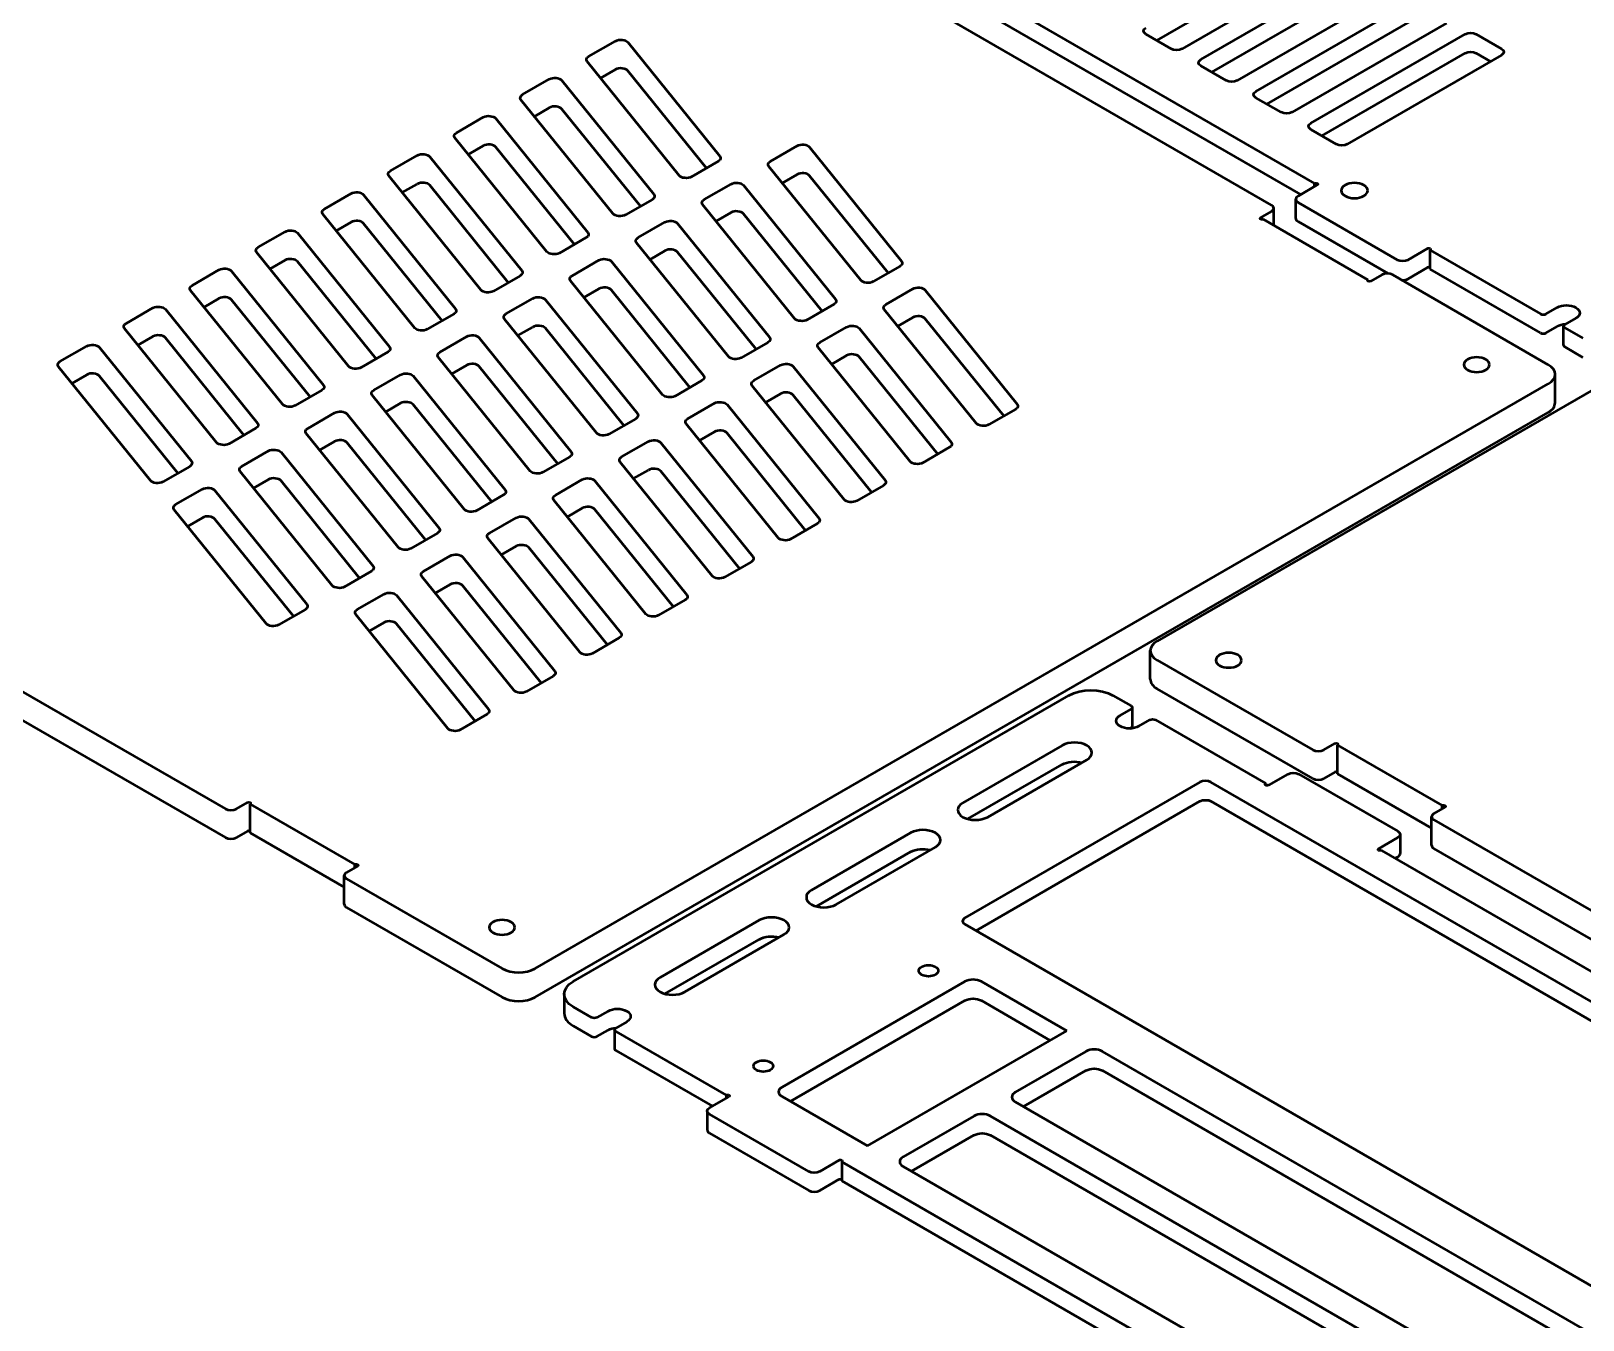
# Model space of a CAD drawing. Header units: millimetres. Extents: x 0 to 420, y 0 to 297.
# Drawn here: x 87.3 to 186.9, y 102.4 to 185.1 of the extents above; entities that cross this region are included whole.
import ezdxf

# ---------------------------------------------------------------- set-up
doc = ezdxf.new("R2010")
doc.units = ezdxf.units.MM
doc.header["$LTSCALE"] = 0.75
doc.layers.add('Visible', color=7, linetype='Continuous', lineweight=50)

msp = doc.modelspace()

# ---------------------------------------------------------------- linework, layer by layer
at = {"layer": 'Visible', "extrusion": (0.707107, -0.408248, 0.57735)}
for p, q in [((134.66944, 195.561004, -33.104697), (169.671225, 175.352713, -4.525859)), ((168.787342, 174.638279, -6.113572), (134.66944, 194.336259, -33.970722)), ((166.91351, 173.96467, -2.562868), (132.265278, 193.968836, -30.853031)), ((159.540121, 184.53045, -20.103215), (168.732509, 189.837678, -27.608768)), ((171.065961, 189.715204, -24.837487), (161.166466, 183.999727, -16.754583)), ((162.368548, 183.305705, -15.773088), (172.268043, 189.021181, -23.855992)), ((163.075654, 182.489209, -17.216463), (172.268043, 187.796437, -24.722017)), ((174.601495, 187.673962, -21.950736), (164.702, 181.958486, -13.867832)), ((165.904082, 181.264464, -12.886336), (175.803577, 186.97994, -20.96924)), ((166.611188, 180.447967, -14.329712), (175.803577, 185.755195, -21.835266)), ((178.137029, 185.632721, -19.063984), (168.237534, 179.917245, -10.981081)), ((123.06052, 183.502318, -16.051139), (124.782906, 184.496738, -17.457462)), ((125.589613, 184.414613, -17.34132), (131.4969, 177.100615, -6.997764)), ((160.459359, 183.999727, -16.754583), (158.833014, 184.938699, -18.082489)), ((169.439616, 179.223222, -9.999585), (179.33911, 184.938699, -18.082489)), ((180.046217, 184.938699, -18.082489), (181.672563, 183.999727, -16.754583)), ((224.619762, 183.51402, -16.067689), (159.565938, 145.955177, 37.048535)), ((170.146722, 178.406726, -11.442961), (179.33911, 183.713954, -18.948514)), ((181.672563, 183.591479, -16.177233), (171.773068, 177.876003, -8.094329)), ((180.046217, 183.713954, -18.948514), (180.965456, 183.183231, -18.197959)), ((128.868206, 175.862196, -5.246375), (122.960919, 183.176194, -15.589931)), ((123.824876, 182.106502, -17.974272), (124.782906, 182.65962, -18.7565)), ((130.632943, 176.33319, -9.809576), (125.589613, 182.577496, -18.640358)), ((163.994893, 181.958486, -13.867832), (162.368548, 182.897457, -15.195738)), ((118.817879, 181.052828, -12.587038), (120.540265, 182.047248, -13.99336)), ((121.346973, 181.965123, -13.877218), (127.254259, 174.651125, -3.533663)), ((124.625565, 173.412706, -1.782274), (118.718278, 180.726704, -12.12583)), ((167.530427, 179.917245, -10.981081), (165.904082, 180.856216, -12.308986)), ((114.575238, 178.603338, -9.122936), (116.297625, 179.597758, -10.529259)), ((117.104332, 179.515634, -10.413117), (123.011619, 172.201635, -0.069561)), ((119.582235, 179.657012, -14.51017), (120.540265, 180.210131, -15.292399)), ((126.390302, 173.8837, -6.345474), (121.346973, 180.128006, -15.176257)), ((171.065961, 177.876003, -8.094329), (169.439616, 178.814974, -9.422235)), ((120.382924, 170.963216, 1.681828), (114.475638, 178.277215, -8.661728)), ((115.339595, 177.207522, -11.046069), (116.297625, 177.760641, -11.828297)), ((122.147662, 171.43421, -2.881373), (117.104332, 177.678516, -11.712155)), ((134.726014, 176.767241, -6.526303), (136.4484, 177.761662, -7.932626)), ((137.255108, 177.679537, -7.816484), (143.162394, 170.365538, 2.527072)), ((110.332598, 176.153848, -5.658835), (112.054984, 177.148269, -7.065157)), ((112.861691, 177.066144, -6.949015), (118.768978, 169.752145, 3.394541)), ((131.397299, 176.774491, -6.536556), (129.674913, 175.780071, -5.130233)), ((140.5337, 169.127119, 4.278461), (134.626413, 176.441118, -6.065095)), ((116.140284, 168.513726, 5.14593), (110.232997, 175.827725, -5.197626)), ((135.49037, 175.371425, -8.449436), (136.4484, 175.924544, -9.231664)), ((142.298437, 169.598113, -0.28474), (137.255108, 175.84242, -9.115522)), ((106.089957, 173.704359, -2.194733), (107.812343, 174.698779, -3.601056)), ((108.619051, 174.616654, -3.484914), (114.526337, 167.302656, 6.858642)), ((111.096954, 174.758032, -7.581967), (112.054984, 175.311151, -8.364195)), ((117.905021, 168.98472, 0.582729), (112.861691, 175.229026, -8.248053)), ((130.483373, 174.317752, -3.062202), (132.20576, 175.312172, -4.468524)), ((133.012467, 175.230047, -4.352382), (138.919753, 167.916049, 5.991173)), ((169.848029, 175.250667, -4.381543), (168.610579, 174.536225, -3.371169)), ((169.671225, 175.148589, -4.670196), (169.671225, 175.352713, -4.525859)), ((127.154659, 174.325001, -3.072454), (125.432272, 173.330581, -1.666132)), ((136.291059, 166.67763, 7.742562), (130.383773, 173.991628, -2.600993)), ((131.24773, 172.921936, -4.985334), (132.20576, 173.475055, -5.767562)), ((138.055796, 167.148624, 3.179362), (133.012467, 173.39293, -5.651421)), ((166.206403, 173.148173, -1.408168), (166.91351, 173.556421, -1.985518)), ((167.059957, 172.655374, -3.055668), (167.059957, 173.760545, -2.274193)), ((168.464133, 173.107356, -3.94852), (168.464133, 174.332101, -3.082494)), ((168.610579, 174.127976, -2.793819), (174.97454, 170.453742, 2.402333)), ((111.897643, 166.064237, 8.610031), (105.990356, 173.378235, -1.733525)), ((106.854313, 172.308543, -4.117865), (107.812343, 172.861662, -4.900094)), ((113.66238, 166.535231, 4.046831), (108.619051, 172.779537, -4.783952)), ((126.240732, 171.868262, 0.4019), (127.963119, 172.862682, -1.004423)), ((128.769826, 172.780557, -0.888281), (134.677113, 165.466559, 9.455275)), ((173.100694, 169.167752, 4.220997), (166.38318, 173.046111, -1.26383)), ((168.610579, 172.903232, -3.659844), (174.408872, 169.555585, 1.074442)), ((101.847316, 171.254869, 1.269369), (103.569703, 172.249289, -0.136954)), ((104.37641, 172.167164, -0.020812), (110.283697, 164.853166, 10.322744)), ((122.912018, 171.875512, 0.391647), (121.189632, 170.881091, 1.79797)), ((132.048419, 164.22814, 11.206664), (126.141132, 171.542138, 0.863108)), ((107.655002, 163.614747, 12.074133), (101.747716, 170.928745, 1.730577)), ((102.611673, 169.859053, -0.653764), (103.569703, 170.412172, -1.435992)), ((121.998092, 169.418772, 3.866001), (123.720478, 170.413192, 2.459679)), ((127.005089, 170.472446, -1.521233), (127.963119, 171.025565, -2.303461)), ((133.813156, 164.699134, 6.643463), (128.769826, 170.94344, -2.187319)), ((175.681647, 170.453742, 2.402333), (176.919097, 171.168184, 1.39196)), ((177.095847, 171.066106, 1.536319), (184.184592, 166.973417, 7.324256)), ((177.095847, 169.841361, 0.670294), (177.095847, 171.066106, 1.536319)), ((97.604676, 168.805379, 4.73347), (99.327062, 169.799799, 3.327148)), ((100.133769, 169.717675, 3.44329), (106.041056, 162.403676, 13.786845)), ((109.41974, 164.085741, 7.510932), (104.37641, 170.330047, -1.31985)), ((118.669377, 169.426022, 3.855749), (116.946991, 168.431602, 5.262072)), ((124.527185, 170.331068, 2.575821), (130.434472, 163.017069, 12.919377)), ((143.062794, 170.039415, 2.98828), (141.340407, 169.044995, 4.394603)), ((173.984578, 169.473938, 3.787985), (173.277471, 169.06569, 4.365335)), ((184.679568, 163.707431, 11.943057), (174.691684, 169.473938, 3.787985)), ((175.681647, 169.228997, 1.536308), (176.919097, 169.943439, 0.525934)), ((184.184592, 165.748672, 6.45823), (177.095847, 169.841361, 0.670294)), ((103.412362, 161.165257, 15.538234), (97.505075, 168.479256, 5.194679)), ((127.805778, 161.77865, 14.670766), (121.898491, 169.092649, 4.32721)), ((122.762448, 168.022956, 1.942869), (123.720478, 168.576075, 1.160641)), ((129.570515, 162.249644, 10.107565), (124.527185, 168.49395, 1.276783)), ((142.148867, 167.582675, 6.462634), (143.871254, 168.577096, 5.056312)), ((144.677961, 168.494971, 5.172454), (150.585248, 161.180972, 15.516009)), ((173.100694, 169.06569, 4.148829), (173.100694, 169.167752, 4.220997)), ((98.369032, 167.409563, 2.810338), (99.327062, 167.962682, 2.02811)), ((105.177099, 161.636251, 10.975034), (100.133769, 167.880557, 2.144251)), ((117.755451, 166.969282, 7.330103), (119.477837, 167.963703, 5.92378)), ((120.284545, 167.881578, 6.039922), (126.191831, 160.567579, 16.383478)), ((138.820153, 167.589925, 6.452382), (137.097766, 166.595505, 7.858704)), ((93.362035, 166.355889, 8.197572), (95.084421, 167.35031, 6.791249)), ((95.891129, 167.268185, 6.907391), (101.798415, 159.954186, 17.250947)), ((114.426737, 166.976532, 7.319851), (112.70435, 165.982112, 8.726173)), ((123.563137, 159.32916, 18.134867), (117.655851, 166.643159, 7.791311)), ((147.956553, 159.942553, 17.267398), (142.049267, 167.256552, 6.923843)), ((142.913224, 166.18686, 4.539502), (143.871254, 166.739978, 3.757274)), ((149.721291, 160.413548, 12.704198), (144.677961, 166.657854, 3.873416)), ((184.538146, 166.973417, 7.324256), (185.245266, 167.381673, 6.746894)), ((186.447348, 166.687651, 7.72839), (185.740227, 166.279395, 8.305751)), ((99.169721, 158.715767, 19.002336), (93.262434, 166.029766, 8.65878)), ((94.126391, 164.960073, 6.274439), (95.084421, 165.513192, 5.492211)), ((100.934458, 159.186761, 14.439135), (95.891129, 165.431068, 5.608353)), ((113.51281, 164.519793, 10.794205), (115.235197, 165.514213, 9.387882)), ((116.041904, 165.432088, 9.504024), (121.949191, 158.11809, 19.84758)), ((118.519807, 165.573466, 5.406971), (119.477837, 166.126585, 4.624742)), ((125.327874, 159.800155, 13.571667), (120.284545, 166.044461, 4.740884)), ((137.906227, 165.133186, 9.926736), (139.628613, 166.127606, 8.520413)), ((140.43532, 166.045481, 8.636555), (146.342607, 158.731483, 18.980111)), ((184.538146, 165.748672, 6.45823), (185.245266, 166.156929, 5.880869)), ((185.667004, 164.952588, 7.584063), (185.667004, 166.177333, 8.450089)), ((185.740227, 166.075271, 8.594426), (186.906953, 165.401661, 9.547054)), ((89.119394, 163.9064, 11.661673), (90.841781, 164.90082, 10.255351)), ((91.648488, 164.818695, 10.371493), (97.555774, 157.504697, 20.715049)), ((110.184096, 164.527042, 10.783952), (108.46171, 163.532622, 12.190275)), ((134.577512, 165.140435, 9.916483), (132.855126, 164.146015, 11.322806)), ((143.713913, 157.493064, 20.7315), (137.806626, 164.807062, 10.387944)), ((185.740227, 164.850526, 7.728401), (186.906953, 164.176916, 8.681029)), ((94.92708, 156.266278, 22.466438), (89.019794, 163.580276, 12.122882)), ((119.320496, 156.879671, 21.598969), (113.41321, 164.193669, 11.255413)), ((114.277167, 163.123977, 8.871072), (115.235197, 163.677096, 8.088844)), ((121.085234, 157.350665, 17.035768), (116.041904, 163.594971, 8.204986)), ((133.663586, 162.683696, 13.390838), (135.385972, 163.678116, 11.984515)), ((136.19268, 163.595991, 12.100657), (142.099966, 156.281993, 22.444213)), ((138.670583, 163.73737, 8.003603), (139.628613, 164.290489, 7.221375)), ((145.47865, 157.964058, 16.168299), (140.43532, 164.208364, 7.337517)), ((89.883751, 162.510584, 9.738541), (90.841781, 163.063703, 8.956313)), ((96.691818, 156.737272, 17.903237), (91.648488, 162.981578, 9.072455)), ((109.27017, 162.070303, 14.258306), (110.992556, 163.064723, 12.851984)), ((111.799263, 162.982598, 12.968126), (117.70655, 155.6686, 23.311681)), ((119.625744, 124.923844, 66.791333), (184.679568, 162.482686, 13.675108)), ((130.334872, 162.690946, 13.380585), (128.612485, 161.696525, 14.786908)), ((185.118908, 161.257941, 11.510045), (185.118908, 163.095059, 12.809083)), ((105.941455, 162.077553, 14.248054), (104.219069, 161.083132, 15.654376)), ((115.077856, 154.430181, 25.06307), (109.170569, 161.744179, 14.719515)), ((139.471272, 155.043574, 24.195602), (133.563985, 162.357572, 13.852046)), ((134.427942, 161.28788, 11.467705), (135.385972, 161.840999, 10.685477)), ((141.236009, 155.514568, 19.632401), (136.19268, 161.758874, 10.801619)), ((105.027529, 159.620813, 17.722408), (106.749915, 160.615233, 16.316085)), ((107.556623, 160.533109, 16.432227), (113.463909, 153.21911, 26.775783)), ((110.034526, 160.674487, 12.335174), (110.992556, 161.227606, 11.552946)), ((116.842593, 154.901175, 20.49987), (111.799263, 161.145481, 11.669088)), ((119.625744, 123.086726, 65.492295), (184.679568, 160.645569, 12.37607)), ((129.420945, 160.234206, 16.854939), (131.143332, 161.228626, 15.448617)), ((131.950039, 161.146502, 15.564758), (137.857325, 153.832503, 25.908314)), ((150.485647, 160.854849, 15.977218), (148.763261, 159.860429, 17.38354)), ((101.698815, 159.628063, 17.712155), (99.976428, 158.633643, 19.118478)), ((126.092231, 160.241456, 16.844687), (124.369844, 159.247036, 18.251009)), ((135.228631, 152.594084, 27.659703), (129.321345, 159.908083, 17.316147)), ((110.835215, 151.980691, 28.527172), (104.927928, 159.29469, 18.183616)), ((105.791885, 158.224997, 15.799275), (106.749915, 158.778116, 15.017047)), ((112.599952, 152.451685, 23.963971), (107.556623, 158.695991, 15.133189)), ((125.178304, 157.784716, 20.319041), (126.900691, 158.779137, 18.912718)), ((127.707398, 158.697012, 19.02886), (133.614685, 151.383014, 29.372416)), ((130.185302, 158.83839, 14.931807), (131.143332, 159.391509, 14.149578)), ((136.993369, 153.065078, 23.096503), (131.950039, 159.309384, 14.26572)), ((100.784888, 157.171323, 21.18651), (102.507275, 158.165744, 19.780187)), ((103.313982, 158.083619, 19.896329), (109.221269, 150.76962, 30.239885)), ((121.84959, 157.791966, 20.308788), (120.127204, 156.797546, 21.715111)), ((130.985991, 150.144594, 31.123805), (125.078704, 157.458593, 20.780249)), ((146.243006, 158.405359, 19.441319), (144.52062, 157.410939, 20.847642)), ((97.456174, 157.178573, 21.176257), (95.733788, 156.184153, 22.58258)), ((106.592574, 149.531201, 31.991274), (100.685288, 156.8452, 21.647718)), ((125.942661, 156.388901, 18.395908), (126.900691, 156.942019, 17.61368)), ((132.750728, 150.615589, 26.560604), (127.707398, 156.859895, 17.729822)), ((96.542248, 154.721834, 24.650611), (98.264634, 155.716254, 23.244289)), ((99.071341, 155.634129, 23.36043), (104.978628, 148.320131, 33.703986)), ((101.549245, 155.775507, 19.263377), (102.507275, 156.328626, 18.481149)), ((108.357312, 150.002196, 27.428073), (103.313982, 156.246502, 18.597291)), ((120.935664, 155.335227, 23.783142), (122.65805, 156.329647, 22.37682)), ((123.464758, 156.247522, 22.492962), (129.372044, 148.933524, 32.836518)), ((142.000366, 155.955869, 22.905421), (140.277979, 154.961449, 24.311744)), ((65.090133, 155.185248, 23.995244), (99.738366, 135.181082, 52.285407)), ((117.606949, 155.342476, 23.77289), (115.884563, 154.348056, 25.179212)), ((126.74335, 147.695105, 34.587907), (120.836063, 155.009103, 24.244351)), ((121.70002, 153.939411, 21.86001), (122.65805, 154.49253, 21.077782)), ((102.349934, 147.081712, 35.455375), (96.442647, 154.39571, 25.111819)), ((97.306604, 153.326018, 22.727479), (98.264634, 153.879137, 21.94525)), ((104.114671, 147.552706, 30.892175), (99.071341, 153.797012, 22.061392)), ((116.693023, 152.885737, 27.247244), (118.41541, 153.880157, 25.840921)), ((119.222117, 153.798032, 25.957063), (125.129403, 146.484034, 36.300619)), ((128.508087, 148.166099, 30.024706), (123.464758, 154.410405, 21.193924)), ((137.757725, 153.50638, 26.369523), (136.035339, 152.511959, 27.775845)), ((65.090133, 153.348131, 22.696206), (99.738366, 133.343965, 50.986369)), ((113.364309, 152.892987, 27.236991), (111.641922, 151.898566, 28.643314)), ((122.500709, 145.245615, 38.052008), (116.593423, 152.559613, 27.708452)), ((117.45738, 151.489921, 25.324111), (118.41541, 152.04304, 24.541883)), ((124.265446, 145.716609, 33.488808), (119.222117, 151.960915, 24.658025)), ((112.450382, 150.436247, 30.711346), (114.172769, 151.430668, 29.305023)), ((114.979476, 151.348543, 29.421165), (120.886763, 144.034544, 39.764721)), ((133.515084, 151.05689, 29.833624), (131.792698, 150.06247, 31.239947)), ((109.121668, 150.443497, 30.701093), (107.399282, 149.449077, 32.107416)), ((118.258069, 142.796125, 41.51611), (112.350782, 150.110124, 31.172554)), ((113.214739, 149.040431, 28.788213), (114.172769, 149.59355, 28.005985)), ((120.022806, 143.267119, 36.952909), (114.979476, 149.511425, 28.122127)), ((108.207742, 147.986758, 34.175447), (109.930128, 148.981178, 32.769125)), ((110.736835, 148.899053, 32.885267), (116.644122, 141.585055, 43.228822)), ((129.272444, 148.6074, 33.297726), (127.550057, 147.61298, 34.704048)), ((104.879027, 147.994007, 34.165195), (103.156641, 146.999587, 35.571517)), ((114.015428, 140.346636, 44.980211), (108.108141, 147.660634, 34.636656)), ((108.972098, 146.590942, 32.252315), (109.930128, 147.14406, 31.470087)), ((115.780165, 140.81763, 40.417011), (110.736835, 147.061936, 31.586228)), ((125.029803, 146.15791, 36.761827), (123.307416, 145.16349, 38.16815)), ((159.126598, 143.505688, 36.615523), (159.126598, 145.342805, 37.914561)), ((159.565938, 144.730432, 38.780586), (169.553821, 138.963925, 46.935659)), ((120.787162, 143.708421, 40.225929), (119.064776, 142.714, 41.632252)), ((169.553821, 137.126808, 45.636621), (159.565938, 142.893315, 37.481548)), ((122.08078, 124.095894, 67.962231), (153.900586, 142.467067, 41.981468)), ((156.729013, 142.467067, 41.981468), (157.895739, 141.793458, 42.934096)), ((157.188632, 141.181085, 43.800122), (157.895739, 141.589333, 43.222771)), ((157.968962, 141.691395, 43.078434), (157.968962, 140.466651, 42.212408)), ((116.544522, 141.258931, 43.690031), (114.822135, 140.264511, 45.096353)), ((158.390713, 140.487063, 44.781617), (159.097821, 140.895311, 44.204267)), ((159.451374, 140.895311, 44.204267), (166.540119, 136.802622, 49.992203)), ((157.861994, 140.345106, 42.384299), (157.895739, 140.364588, 42.356746)), ((153.458643, 139.252112, 46.528102), (147.094682, 135.577877, 51.724254)), ((170.260928, 138.963925, 46.935659), (170.968035, 139.372174, 46.358309)), ((171.144811, 139.270112, 46.502646), (177.862326, 135.391753, 51.987474)), ((171.144811, 137.432994, 45.203608), (171.144811, 139.270112, 46.502646)), ((147.405343, 134.532492, 50.604576), (153.458643, 138.027367, 45.662077)), ((148.685673, 134.659318, 53.023292), (155.049634, 138.333553, 47.82714)), ((170.968035, 137.535056, 45.05927), (170.260928, 137.126808, 45.636621)), ((162.316924, 136.891416, 49.86663), (147.220194, 128.175315, 62.193058)), ((218.531913, 104.843925, 95.188626), (163.02403, 136.891416, 49.86663)), ((166.540119, 136.802622, 49.992203), (166.540119, 136.700545, 49.920024)), ((167.954333, 137.414995, 49.126178), (166.716883, 136.700553, 50.136551)), ((168.66144, 137.414995, 49.126178), (175.025401, 133.74076, 54.32233)), ((177.185549, 133.945373, 50.13585), (171.144811, 137.432994, 45.203608)), ((100.445472, 135.181082, 52.285407), (101.152579, 135.58933, 51.708057)), ((147.927301, 127.358818, 60.749682), (162.316924, 135.666671, 49.000604)), ((163.02403, 135.666671, 49.000604), (217.824806, 104.027428, 93.74525)), ((101.329356, 135.487268, 51.852395), (108.04687, 131.608909, 57.337222)), ((101.329356, 133.650151, 50.553357), (101.329356, 135.487268, 51.852395)), ((177.185549, 132.840201, 51.698799), (177.185549, 134.677318, 52.997837)), ((178.039102, 135.289691, 52.131811), (177.331996, 134.881442, 52.709162)), ((177.862326, 135.187629, 51.843136), (177.862326, 135.391753, 51.987474)), ((101.152579, 133.752213, 50.409019), (100.445472, 133.343965, 50.986369)), ((107.370094, 130.162529, 55.485598), (101.329356, 133.650151, 50.553357)), ((143.735925, 133.638698, 54.466668), (137.371964, 129.964463, 59.662821)), ((175.171847, 133.536636, 54.611005), (175.171847, 132.311891, 53.74498)), ((177.331996, 134.473194, 53.286512), (211.980228, 114.469028, 81.576675)), ((138.962954, 129.045904, 60.961859), (145.326915, 132.720139, 55.765706)), ((175.025401, 133.332512, 54.89968), (173.787951, 132.61807, 55.910054)), ((211.980228, 112.631911, 80.277637), (177.331996, 132.636077, 51.987474)), ((108.04687, 131.404785, 57.192885), (108.04687, 131.608909, 57.337222)), ((137.682624, 128.919078, 58.543142), (143.735925, 132.413953, 53.600643)), ((173.964741, 132.516015, 56.054381), (208.966526, 112.307725, 84.633219)), ((174.848624, 132.005705, 54.177993), (175.025401, 132.107767, 54.033655)), ((107.370094, 129.057358, 57.048547), (107.370094, 130.894475, 58.347585)), ((108.223647, 131.506847, 57.48156), (107.51654, 131.098599, 58.05891)), ((107.51654, 130.690351, 58.63626), (117.504424, 124.923844, 66.791333)), ((107.51654, 128.853233, 57.337222), (117.504424, 123.086726, 65.492295)), ((134.013207, 128.025284, 62.405234), (127.649246, 124.351049, 67.601387)), ((147.220194, 127.767067, 62.770408), (202.728076, 95.719576, 108.092405)), ((127.959906, 123.305664, 66.481708), (134.013207, 126.800539, 61.539209)), ((129.240236, 123.43249, 68.900425), (135.604197, 127.106725, 63.704272)), ((147.218426, 124.091811, 67.968004), (135.480454, 117.31489, 77.552019)), ((153.759164, 120.927887, 72.442469), (148.279086, 124.091811, 67.968004)), ((121.494994, 123.279397, 69.116931), (121.494994, 122.054652, 68.250906)), ((136.010784, 116.396331, 76.252981), (147.218426, 122.867066, 67.101979)), ((148.279086, 122.867066, 67.101979), (152.698504, 120.315515, 70.710418)), ((123.247506, 121.789291, 71.22426), (122.08078, 122.462901, 70.271632)), ((124.308166, 122.197539, 70.646909), (123.60106, 121.789291, 71.22426)), ((122.08078, 121.238156, 69.405606), (123.247506, 120.564546, 70.358234)), ((123.60106, 120.564546, 70.358234), (124.308166, 120.972794, 69.780884)), ((124.729918, 120.993207, 72.350093), (124.729918, 119.768462, 71.484067)), ((125.510248, 121.503517, 71.628405), (124.803141, 121.095269, 72.205755)), ((124.803141, 120.891145, 72.49443), (131.891887, 116.798456, 78.282367)), ((140.960531, 113.538593, 82.892509), (153.759164, 120.927887, 72.442469)), ((124.803141, 119.6664, 71.628405), (131.008003, 116.084021, 76.694653)), ((154.996601, 119.60108, 74.318857), (150.45344, 116.978085, 78.028333)), ((189.09329, 100.52772, 101.292662), (156.057261, 119.60108, 74.318857)), ((150.98377, 116.059526, 76.729295), (154.996601, 118.376335, 73.452832)), ((156.057261, 118.376335, 73.452832), (188.56296, 99.609161, 99.993624)), ((130.831226, 115.981959, 79.437067), (132.068676, 116.696401, 78.426694)), ((131.891887, 116.798456, 78.282367), (131.891887, 116.594331, 78.138029)), ((135.480454, 116.702517, 78.418044), (140.960531, 113.538593, 82.892509)), ((130.68478, 115.777835, 79.725742), (130.68478, 114.55309, 78.859717)), ((150.45344, 116.365712, 78.894358), (183.489468, 97.292352, 105.868163)), ((137.195188, 111.899476, 85.21057), (130.831226, 115.573711, 80.014418)), ((147.801789, 115.447154, 80.193396), (143.258628, 112.824159, 83.902872)), ((181.898478, 96.373794, 107.167201), (148.862449, 115.447154, 80.193396)), ((130.831226, 114.348966, 79.148392), (137.195188, 110.674731, 84.344545)), ((143.788958, 111.9056, 82.603833), (147.801789, 114.222409, 79.327371)), ((148.862449, 114.222409, 79.327371), (181.368148, 95.455235, 105.868163)), ((137.902294, 111.899476, 85.21057), (139.139744, 112.613918, 84.200196)), ((139.316508, 112.511849, 84.344545), (139.316508, 111.287104, 83.478519)), ((139.316508, 112.511849, 84.344545), (174.318294, 92.303558, 112.923383)), ((143.258628, 112.211786, 84.768897), (176.294657, 93.138426, 111.742702)), ((137.902294, 110.674731, 84.344545), (139.139744, 111.389173, 83.334171)), ((139.316508, 111.287104, 83.478519), (173.43441, 91.589124, 111.33567))]:
    msp.add_line(p, q, dxfattribs=at)
at = {"layer": 'Visible', "extrusion": (-1.47e-14, -0.816497, -0.57735)}
for centre, radius in [((172.234501, -104.139803, -140.561885), 0.85), ((180.083374, -84.765064, -140.561885), 0.825), ((164.162132, -51.895938, -140.561885), 0.825), ((117.504424, -22.186114, -140.561885), 0.825)]:
    msp.add_circle(centre, radius, dxfattribs=at)
at = {"layer": 'Visible', "extrusion": (7.8e-14, 0.816497, 0.57735)}
for centre in [(-144.884974, -17.350879, 140.561885), (-134.278372, -6.744277, 140.561885)]:
    msp.add_circle(centre, 0.625, dxfattribs=at)
at = {"layer": 'Visible', "extrusion": (-1.47e-14, -0.816497, -0.57735)}
for centre, radius, start, end in [((159.186567, -121.892251, -140.561885), 0.5, 135, 225), ((125.136459, -120.419646, -140.561885), 0.5, 225, 335), ((179.692664, -121.185144, -140.561885), 0.5, 225, 315), ((123.414073, -118.69726, -140.561885), 0.5, 155, 225), ((160.812913, -120.265906, -140.561885), 0.5, 45, 135), ((179.692664, -121.185144, -139.061885), 0.5, 225, 315), ((181.319009, -119.558799, -140.561885), 0.5, 315, 45), ((162.722101, -118.356717, -140.561885), 0.5, 135, 225), ((120.893819, -116.177005, -140.561885), 0.5, 225, 335), ((164.348447, -116.730372, -140.561885), 0.5, 45, 135), ((119.171432, -114.454619, -140.561885), 0.5, 155, 225), ((166.257635, -114.821183, -140.561885), 0.5, 135, 225), ((116.651178, -111.934365, -140.561885), 0.5, 225, 335), ((167.883981, -113.194838, -140.561885), 0.5, 45, 135), ((114.928792, -110.211978, -140.561885), 0.5, 155, 225), ((169.793169, -111.285649, -140.561885), 0.5, 135, 225), ((136.801954, -108.754152, -140.561885), 0.5, 225, 335), ((171.419514, -109.659304, -140.561885), 0.5, 45, 135), ((112.408537, -107.691724, -140.561885), 0.5, 225, 335), ((131.043746, -107.751429, -140.561885), 0.5, 335, 45), ((135.079567, -107.031765, -140.561885), 0.5, 155, 225), ((110.686151, -105.969337, -140.561885), 0.5, 155, 225), ((129.32136, -106.029043, -140.561885), 0.5, 45, 155), ((132.559313, -104.511511, -140.561885), 0.5, 225, 335), ((169.759641, -104.846923, -140.561885), 0.125, 224.982527, 45), ((108.165897, -103.449083, -140.561885), 0.5, 225, 335), ((126.801105, -103.508788, -140.561885), 0.5, 335, 45), ((106.44351, -101.726697, -140.561885), 0.5, 155, 225), ((125.078719, -101.786402, -140.561885), 0.5, 45, 155), ((130.836927, -102.789125, -140.561885), 0.5, 155, 225), ((128.316672, -100.26887, -140.561885), 0.5, 225, 335), ((166.294791, -101.02852, -140.561885), 0.125, 44.999995, 225.000005), ((103.923256, -99.206442, -140.561885), 0.5, 225, 335), ((122.558465, -99.266148, -140.561885), 0.5, 335, 45), ((126.594286, -98.546484, -140.561885), 0.5, 155, 225), ((102.20087, -97.484056, -140.561885), 0.5, 155, 225), ((120.836078, -97.543761, -140.561885), 0.5, 45, 155), ((124.074032, -96.02623, -140.561885), 0.5, 225, 335), ((177.007485, -97.599078, -140.561885), 0.125, 225, 45.017509), ((99.680615, -94.963802, -140.561885), 0.5, 225, 335), ((118.315824, -95.023507, -140.561885), 0.5, 335, 45), ((122.351645, -94.303843, -140.561885), 0.5, 155, 225), ((142.70924, -96.085935, -140.561885), 0.5, 335, 45), ((97.958229, -93.241415, -140.561885), 0.5, 155, 225), ((116.593438, -93.30112, -140.561885), 0.5, 45, 155), ((140.986854, -94.363548, -140.561885), 0.5, 45, 155), ((144.224807, -92.846017, -140.561885), 0.5, 225, 335), ((173.189083, -94.134229, -140.561885), 0.125, 45, 225), ((95.437975, -90.721161, -140.561885), 0.5, 225, 335), ((119.831391, -91.783589, -140.561885), 0.5, 225, 335), ((138.4666, -91.843294, -140.561885), 0.5, 335, 45), ((142.502421, -91.123631, -140.561885), 0.5, 155, 225), ((185.846307, -90.527997, -140.561885), 0.85, 225, 45), ((114.073183, -90.780866, -140.561885), 0.5, 335, 45), ((118.109004, -90.061203, -140.561885), 0.5, 155, 225), ((136.744213, -90.120908, -140.561885), 0.5, 45, 155), ((93.715588, -88.998775, -140.561885), 0.5, 155, 225), ((112.350797, -89.05848, -140.561885), 0.5, 45, 155), ((115.58875, -87.540948, -140.561885), 0.5, 225, 335), ((134.223959, -87.600653, -140.561885), 0.5, 335, 45), ((139.982166, -88.603376, -140.561885), 0.5, 225, 335), ((91.195334, -86.47852, -140.561885), 0.5, 225, 335), ((109.830543, -86.538226, -140.561885), 0.5, 335, 45), ((113.866364, -85.818562, -140.561885), 0.5, 155, 225), ((138.25978, -86.88099, -140.561885), 0.5, 155, 225), ((89.472948, -84.756134, -140.561885), 0.5, 155, 225), ((108.108156, -84.815839, -140.561885), 0.5, 45, 155), ((132.501572, -85.878267, -140.561885), 0.5, 45, 155), ((135.739526, -84.360736, -140.561885), 0.5, 225, 335), ((111.346109, -83.298308, -140.561885), 0.5, 225, 335), ((129.981318, -83.358013, -140.561885), 0.5, 335, 45), ((134.017139, -82.638349, -140.561885), 0.5, 155, 225), ((105.587902, -82.295585, -140.561885), 0.5, 335, 45), ((109.623723, -81.575921, -140.561885), 0.5, 155, 225), ((128.258932, -81.635626, -140.561885), 0.5, 45, 155), ((103.865516, -80.573198, -140.561885), 0.5, 45, 155), ((107.103469, -79.055667, -140.561885), 0.5, 225, 335), ((125.738677, -79.115372, -140.561885), 0.5, 335, 45), ((131.496885, -80.118095, -140.561885), 0.5, 225, 335), ((150.132094, -80.1778, -140.561885), 0.5, 335, 45), ((101.345261, -78.052944, -140.561885), 0.5, 335, 45), ((105.381082, -77.333281, -140.561885), 0.5, 155, 225), ((129.774499, -78.395709, -140.561885), 0.5, 155, 225), ((148.409707, -78.455414, -140.561885), 0.5, 45, 155), ((99.622875, -76.330558, -140.561885), 0.5, 45, 155), ((124.016291, -77.392986, -140.561885), 0.5, 45, 155), ((127.254244, -75.875454, -140.561885), 0.5, 225, 335), ((145.889453, -75.935159, -140.561885), 0.5, 335, 45), ((97.102621, -73.810303, -140.561885), 0.5, 335, 45), ((102.860828, -74.813026, -140.561885), 0.5, 225, 335), ((121.496037, -74.872731, -140.561885), 0.5, 335, 45), ((125.531858, -74.153068, -140.561885), 0.5, 155, 225), ((144.167067, -74.212773, -140.561885), 0.5, 45, 155), ((101.138442, -73.09064, -140.561885), 0.5, 155, 225), ((119.77365, -73.150345, -140.561885), 0.5, 45, 155), ((95.380234, -72.087917, -140.561885), 0.5, 45, 155), ((98.618187, -70.570386, -140.561885), 0.5, 225, 335), ((117.253396, -70.630091, -140.561885), 0.5, 335, 45), ((123.011604, -71.632814, -140.561885), 0.5, 225, 335), ((141.646812, -71.692519, -140.561885), 0.5, 335, 45), ((96.895801, -68.847999, -140.561885), 0.5, 155, 225), ((121.289217, -69.910427, -140.561885), 0.5, 155, 225), ((139.924426, -69.970132, -140.561885), 0.5, 45, 155), ((115.53101, -68.907704, -140.561885), 0.5, 45, 155), ((118.768963, -67.390173, -140.561885), 0.5, 225, 335), ((137.404172, -67.449878, -140.561885), 0.5, 335, 45), ((113.010755, -66.38745, -140.561885), 0.5, 335, 45), ((117.046577, -65.667786, -140.561885), 0.5, 155, 225), ((135.681785, -65.727492, -140.561885), 0.5, 45, 155), ((111.288369, -64.665064, -140.561885), 0.5, 45, 155), ((114.526322, -63.147532, -140.561885), 0.5, 225, 335), ((108.768115, -62.144809, -140.561885), 0.5, 335, 45), ((133.161531, -63.207237, -140.561885), 0.5, 335, 45), ((107.045728, -60.422423, -140.561885), 0.5, 45, 155), ((112.803936, -61.425146, -140.561885), 0.5, 155, 225), ((131.439144, -61.484851, -140.561885), 0.5, 45, 155), ((110.283682, -58.904891, -140.561885), 0.5, 225, 335), ((128.91889, -58.964597, -140.561885), 0.5, 335, 45), ((104.525474, -57.902169, -140.561885), 0.5, 335, 45), ((108.561295, -57.182505, -140.561885), 0.5, 155, 225), ((127.196504, -57.24221, -140.561885), 0.5, 45, 155), ((102.803088, -56.179782, -140.561885), 0.5, 45, 155), ((124.67625, -54.721956, -140.561885), 0.5, 335, 45), ((122.953863, -52.999569, -140.561885), 0.5, 45, 155), ((120.433609, -50.479315, -140.561885), 0.5, 335, 45), ((118.711222, -48.756929, -140.561885), 0.5, 45, 155), ((116.190968, -46.236675, -140.561885), 0.5, 335, 45), ((114.468582, -44.514288, -140.561885), 0.5, 45, 155), ((171.056423, -42.526773, -140.561885), 0.125, 225, 45), ((101.240968, -35.974696, -140.561885), 0.125, 225, 45), ((177.950714, -35.632482, -140.561885), 0.125, 224.999995, 45.000005), ((108.135259, -29.080405, -140.561885), 0.125, 224.999995, 45.000005)]:
    msp.add_arc(centre, radius, start, end, dxfattribs=at)
at = {"layer": 'Visible', "extrusion": (1.47e-14, 0.816497, 0.57735)}
for centre, radius, start, end in [((-125.136459, -120.419646, 138.311885), 0.5, 205, 315), ((-120.893819, -116.177005, 138.311885), 0.5, 205, 315), ((-116.651178, -111.934365, 138.311885), 0.5, 205, 315), ((-112.408537, -107.691724, 138.311885), 0.5, 205, 315), ((-136.801954, -108.754152, 138.311885), 0.5, 205, 315), ((-168.964133, -103.167531, 140.561885), 0.5, 315, 45), ((-132.559313, -104.511511, 138.311885), 0.5, 205, 315), ((-166.559957, -102.177569, 140.561885), 0.5, 135, 225), ((-108.165897, -103.449083, 138.311885), 0.5, 205, 315), ((-168.964133, -103.167531, 139.061885), 0.5, 0, 45), ((-103.923256, -99.206442, 138.311885), 0.5, 205, 315), ((-128.316672, -100.26887, 138.311885), 0.5, 205, 315), ((-175.328094, -96.80357, 140.561885), 0.5, 45, 135), ((-174.338131, -94.399394, 140.561885), 0.5, 225, 315), ((-177.007485, -97.599078, 139.061885), 0.125, 225.017509, 315), ((-124.074032, -96.02623, 138.311885), 0.5, 205, 315), ((-175.328094, -96.80357, 139.061885), 0.5, 81.866369, 135), ((-99.680615, -94.963802, 138.311885), 0.5, 205, 315), ((-144.224807, -92.846017, 138.311885), 0.5, 205, 315), ((-184.361369, -90.598694, 140.561885), 0.25, 45, 135), ((-95.437975, -90.721161, 138.311885), 0.5, 205, 315), ((-119.831391, -91.783589, 138.311885), 0.5, 205, 315), ((-184.361369, -90.598694, 139.061885), 0.25, 45, 135), ((-185.846307, -90.527997, 139.061885), 0.85, 274.880833, 315), ((-185.917004, -89.043059, 140.561885), 0.25, 315, 45), ((-185.917004, -89.043059, 139.061885), 0.25, 0, 45), ((-115.58875, -87.540948, 138.311885), 0.5, 205, 315), ((-139.982166, -88.603376, 138.311885), 0.5, 205, 315), ((-183.618908, -83.704404, 140.561885), 1.5, 135, 225), ((-91.195334, -86.47852, 138.311885), 0.5, 205, 315), ((-135.739526, -84.360736, 138.311885), 0.5, 205, 315), ((-111.346109, -83.298308, 138.311885), 0.5, 205, 315), ((-183.618908, -83.704404, 138.311885), 1.5, 135, 180), ((-131.496885, -80.118095, 138.311885), 0.5, 205, 315), ((-107.103469, -79.055667, 138.311885), 0.5, 205, 315), ((-127.254244, -75.875454, 138.311885), 0.5, 205, 315), ((-102.860828, -74.813026, 138.311885), 0.5, 205, 315), ((-123.011604, -71.632814, 138.311885), 0.5, 205, 315), ((-98.618187, -70.570386, 138.311885), 0.5, 205, 315), ((-118.768963, -67.390173, 138.311885), 0.5, 205, 315), ((-114.526322, -63.147532, 138.311885), 0.5, 205, 315), ((-110.283682, -58.904891, 138.311885), 0.5, 205, 315), ((-160.626598, -52.956598, 140.561885), 1.5, 315, 45), ((-160.626598, -52.956598, 138.311885), 1.5, 0, 45), ((-169.907374, -42.261608, 140.561885), 0.5, 45, 135), ((-171.056423, -42.526773, 138.311885), 0.125, 225, 315), ((-169.907374, -42.261608, 138.311885), 0.5, 45, 135), ((-100.091919, -35.709531, 140.561885), 0.5, 45, 135), ((-177.685549, -34.483434, 140.561885), 0.5, 315, 45), ((-101.240968, -35.974696, 138.311885), 0.125, 225, 315), ((-100.091919, -35.709531, 138.311885), 0.5, 45, 135), ((-177.685549, -34.483434, 138.311885), 0.5, 0, 45), ((-107.870094, -27.931357, 140.561885), 0.5, 315, 45), ((-107.870094, -27.931357, 138.311885), 0.5, 0, 45), ((-118.565084, -18.65058, 140.561885), 1.5, 45, 135), ((-118.565084, -18.65058, 138.311885), 1.5, 45, 135)]:
    msp.add_arc(centre, radius, start, end, dxfattribs=at)
at = {"layer": 'Visible', "extrusion": (-7.8e-14, -0.816497, -0.57735)}
for centre, radius, start, end in [((155.314799, -46.561461, -140.561885), 2, 225, 315), ((157.718962, -46.632172, -140.561885), 0.25, 315, 45), ((157.789673, -45.147247, -140.561885), 0.85, 45, 225), ((159.274597, -45.076537, -140.561885), 0.25, 225, 315), ((154.254139, -41.611713, -139.061885), 1.125, 225, 295.528779), ((168.307886, -38.871675, -140.561885), 0.5, 225, 315), ((166.628495, -38.076166, -140.561885), 0.125, 45, 225.008468), ((162.670477, -37.96481, -139.061885), 0.5, 225, 315), ((174.671847, -32.507714, -140.561885), 0.5, 315, 45), ((144.53142, -31.888995, -139.061885), 1.125, 225, 295.528779), ((173.876339, -30.828322, -140.561885), 0.125, 44.991497, 225), ((134.808702, -22.166276, -139.061885), 1.125, 225, 295.528779), ((123.494994, -14.741655, -140.561885), 2, 135, 225), ((147.748756, -15.618468, -139.061885), 0.75, 225, 315), ((123.424283, -12.337492, -140.561885), 0.25, 45, 135), ((124.909207, -12.266781, -140.561885), 0.85, 225, 45), ((124.909207, -12.266781, -139.061885), 0.85, 225, 265.119167), ((124.979918, -10.781857, -140.561885), 0.25, 135, 225), ((155.526931, -7.840293, -139.061885), 0.75, 225, 315), ((131.980288, -3.42796, -140.561885), 0.125, 224.991497, 45), ((131.18478, -1.748568, -140.561885), 0.5, 135, 225), ((148.332119, -0.645481, -139.061885), 0.75, 225, 315), ((139.228133, 3.819885, -140.561885), 0.125, 225, 45.008468), ((137.548741, 4.615393, -140.561885), 0.5, 45, 135), ((139.228133, 3.819885, -139.061885), 0.125, 225, 314.991532)]:
    msp.add_arc(centre, radius, start, end, dxfattribs=at)
at = {"layer": 'Visible', "extrusion": (7.8e-14, 0.816497, 0.57735)}
for centre, radius, start, end in [((-154.254139, -41.611713, 140.561885), 1.125, 135, 315), ((-157.718962, -46.632172, 139.061885), 0.25, 135, 180), ((-162.670477, -37.96481, 140.561885), 0.5, 225, 315), ((-147.890178, -35.247752, 140.561885), 1.125, 315, 135), ((-144.53142, -31.888995, 140.561885), 1.125, 135, 315), ((-174.671847, -32.507714, 139.061885), 0.5, 135, 180), ((-138.167459, -25.525034, 140.561885), 1.125, 315, 135), ((-134.808702, -22.166276, 140.561885), 1.125, 135, 315), ((-147.573747, -22.86808, 140.561885), 0.5, 315, 45), ((-128.444741, -15.802315, 140.561885), 1.125, 315, 135), ((-147.748756, -15.618468, 140.561885), 0.75, 225, 315), ((-123.494994, -14.741655, 139.061885), 2, 0, 45), ((-123.424283, -12.337492, 139.061885), 0.25, 45, 135), ((-124.979918, -10.781857, 139.061885), 0.25, 0, 45), ((-155.526931, -7.840293, 140.561885), 0.75, 225, 315), ((-136.010784, -3.880495, 140.561885), 0.75, 315, 45), ((-150.98377, -3.297132, 140.561885), 0.75, 315, 45), ((-148.332119, -0.645481, 140.561885), 0.75, 225, 315), ((-131.18478, -1.748568, 139.061885), 0.5, 0, 45), ((-143.788958, 3.89768, 140.561885), 0.75, 315, 45), ((-137.548741, 4.615393, 139.061885), 0.5, 45, 135)]:
    msp.add_arc(centre, radius, start, end, dxfattribs=at)

doc.saveas('drawing.dxf')
